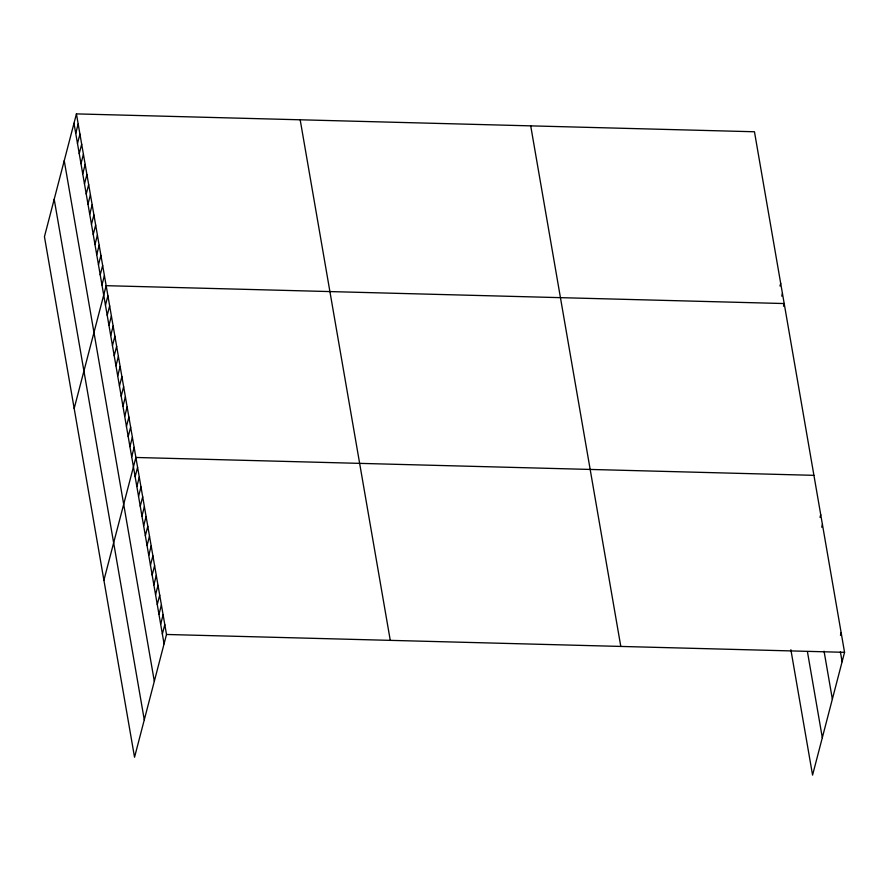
<?xml version="1.0" encoding="UTF-8"?>
<svg xmlns="http://www.w3.org/2000/svg" width="889" height="889" viewBox="0 0 889 889"><rect width="100%" height="100%" fill="white"/><g stroke="black" fill="none" stroke-linecap="round" stroke-linejoin="round"><path stroke-width="1.33" d="M76.432 113.892L44.45 236.674L134.539 757.239L166.51 634.468L76.432 113.892L754.461 131.761L844.55 652.326L812.568 775.108L790.877 649.737M75.732 133.394L78.176 124.004M77.476 143.507L79.932 134.106M79.232 153.608L81.677 144.218M80.977 163.709L83.422 154.319M82.721 173.822L85.177 164.421M84.477 183.923L86.922 174.533M86.222 194.024L88.667 184.634M87.978 204.137L90.422 194.735M89.722 214.238L92.167 204.848M91.467 224.35L93.912 214.949M93.223 234.452L95.668 225.05M94.967 244.553L97.412 235.163M96.712 254.665L99.168 245.264M98.468 264.766L100.913 255.365M100.213 274.868L102.657 265.478M101.957 284.98L104.413 275.579M74.176 408.462L106.158 285.68L784.198 303.549L783.498 306.227M105.458 305.183L107.902 295.793M107.213 315.295L109.658 305.894M108.958 325.396L111.403 316.006M110.703 335.497L113.147 326.107M112.459 345.61L114.903 336.209M114.203 355.711L116.648 346.321M115.948 365.812L118.404 356.422M117.704 375.925L120.148 366.524M119.448 386.026L121.893 376.636M121.193 396.127L123.649 386.737M122.949 406.24L125.393 396.838M124.693 416.341L127.138 406.951M126.449 426.453L128.894 417.052M128.194 436.555L130.639 427.153M129.938 446.656L132.383 437.266M131.694 456.768L134.139 447.367M103.902 580.25L135.884 457.468L813.924 475.337M135.139 476.704L137.584 467.303M136.839 486.539L139.284 477.137M138.54 496.373L140.995 486.972M140.24 506.197L142.696 496.807M141.951 516.031L144.396 506.641M143.651 525.866L146.096 516.476M145.352 535.7L147.796 526.299M147.052 545.535L149.496 536.134M148.752 555.369L151.197 545.968M150.452 565.204L152.897 555.803M152.152 575.027L154.608 565.637M153.853 584.862L156.308 575.472M155.564 594.697L158.009 585.306M157.264 604.531L159.709 595.13M158.964 614.366L161.409 604.965M160.665 624.2L163.109 614.799M162.365 634.035L164.809 624.634M779.997 286.025L780.698 283.335M781.742 296.126L782.442 293.437M820.025 517.354L820.725 514.664M821.725 527.188L822.425 524.499M840.449 635.346L841.15 632.657M166.51 634.468L844.55 652.326M840.405 651.893L842.105 661.727M824.059 651.204L832.36 699.143M807.423 651.648L822.314 737.692M530.711 125.86L620.8 646.436M300.182 119.793L390.271 640.358M73.987 123.293L164.065 643.858M64.241 160.709L154.319 681.274M54.196 199.258L144.285 719.823"/></g></svg>
